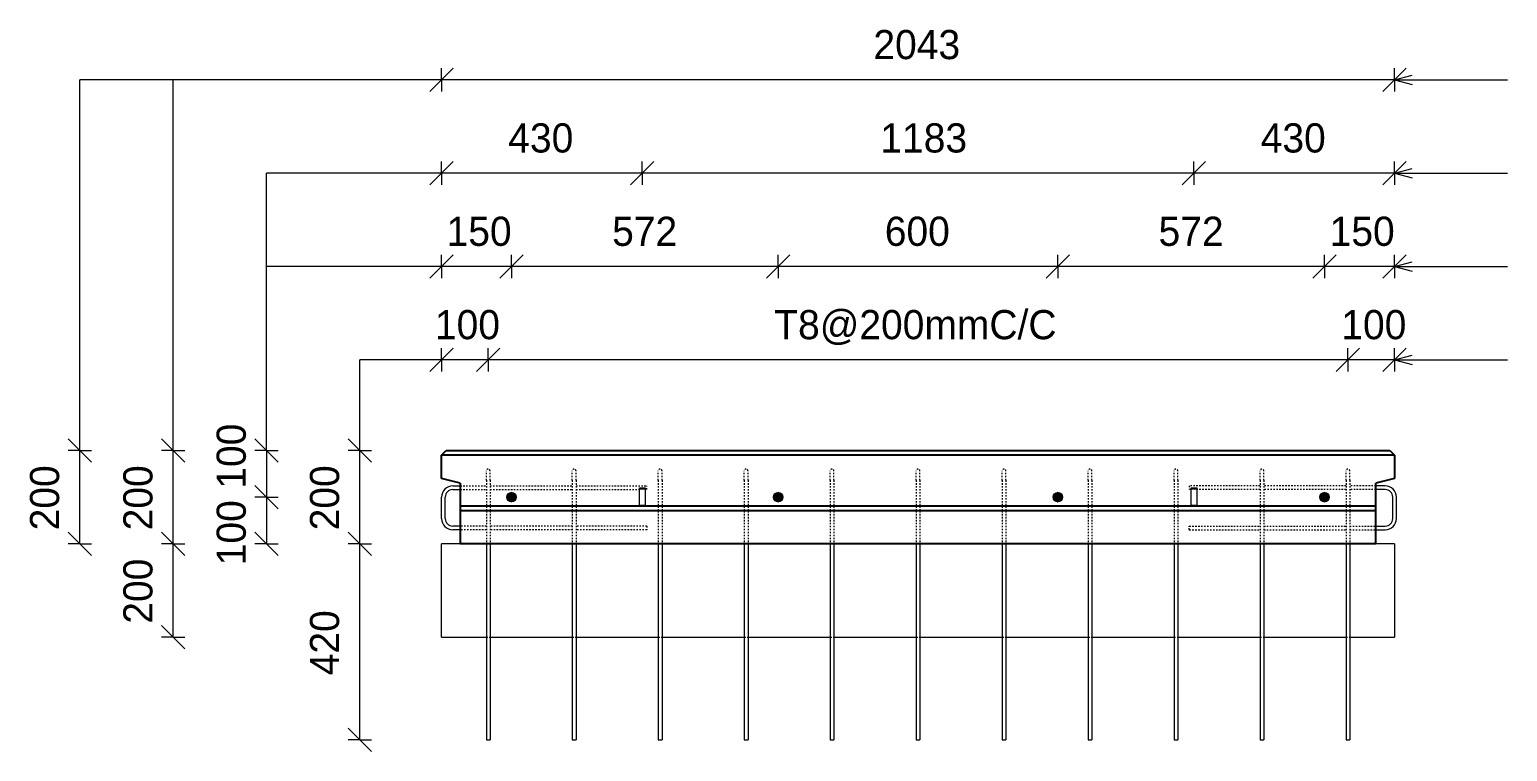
# Model space of a CAD drawing. Header units: millimetres. Extents: x -14573 to -64, y -12208 to 18539.
# Drawn here: x -10582 to -7414, y 12469 to 14015 of the extents above; entities that cross this region are included whole.
import ezdxf

# ---------------------------------------------------------------- set-up
doc = ezdxf.new("R2010")
doc.units = ezdxf.units.MM
doc.linetypes.add('Dash', pattern=[6.36, 3.18, -3.18])
for name, color, linetype, lineweight in [('A-ANNO-DIMS', 211, 'Continuous', 9), ('A-ANNO-DIMS-25', 211, 'Continuous', 9), ('A-DETL-MBND', 5, 'Continuous', 18), ('A-GENM', 13, 'Continuous', 18), ('A-WALL', 113, 'Continuous', 25), ('A-WALL-HDLN', 110, 'Dash', 25), ('G-ANNO-TEXT', 231, 'Continuous', 9), ('S-BEAM', 12, 'Continuous', 18), ('S-BEAM-HDLN', 1, 'Dash', 18), ('S-RBAR', 171, 'Continuous', 18)]:
    doc.layers.add(name, color=color, linetype=linetype, lineweight=lineweight)
doc.styles.add('Nirmala UI Semilight', font='NirmalaS.ttf', dxfattribs={"height": 62.5})
doc.dimstyles.new('Arrow_Filled_-_2_5_NI_UI', dxfattribs={"dimscale": 304.8, "dimtxt": 65.460247, "dimasz": 0.164042, "dimexe": 0.082021, "dimexo": 0.0625, "dimgap": 0.082021, "dimtad": 1, "dimdec": 4, "dimzin": 0, "dimdsep": 46, "dimtxsty": 'Nirmala UI Semilight', "dimblk1": 'OBLIQUE', "dimblk2": 'OBLIQUE', "dimsah": 1, "dimcen": 0.09, "dimazin": 0, "dimtfac": 1, "dimtdec": 4, "dimtix": 1, "dimtmove": 0, "dimatfit": 3, "dimfxl": 0.082021, "dimfxlon": 1, "dimtvp": 1, "dimtolj": 1, "dimtzin": 0, "dimarcsym": 2})
doc.dimstyles.new('Arrow_Filled_-_2_5_NI_UI_1', dxfattribs={"dimscale": 304.8, "dimtxt": 65.460247, "dimasz": 0.164042, "dimexe": 0.082021, "dimexo": 0.0625, "dimgap": 0.082021, "dimtad": 1, "dimdec": 4, "dimzin": 0, "dimdsep": 46, "dimtxsty": 'Nirmala UI Semilight', "dimblk1": 'OBLIQUE', "dimblk2": 'OBLIQUE', "dimsah": 1, "dimcen": 0.09, "dimazin": 0, "dimtfac": 1, "dimtdec": 4, "dimtix": 1, "dimtmove": 2, "dimatfit": 3, "dimfxl": 0.082021, "dimfxlon": 1, "dimtvp": 1, "dimtolj": 1, "dimtzin": 0, "dimarcsym": 2})

# ---------------------------------------------------------------- blocks, each defined once
blk = doc.blocks.new('RR spread anchor face based - RR-SA-4_0-180-1726831-Elevation Top Copy 1')
at = {"layer": 'A-GENM'}
for p, q in [((-13586.4, 13031.3), (-13586.4, 13033.8)), ((-13586.4, 13033.8), (-13574.4, 13033.8)), ((-13586.4, 12996.3), (-13586.4, 13031.3)), ((-13586.4, 13031.3), (-13574.4, 13031.3)), ((-13574.4, 13033.8), (-13574.4, 13031.3)), ((-13574.4, 13031.3), (-13574.4, 12996.3)), ((-13586.4, 12993.8), (-13586.4, 12996.3)), ((-13586.4, 12996.3), (-13574.4, 12996.3)), ((-13574.4, 12993.8), (-13586.4, 12993.8)), ((-13574.4, 12996.3), (-13574.4, 12993.8))]:
    blk.add_line(p, q, dxfattribs=at)
blk = doc.blocks.new('M_Rectangular Corbel - M_Rectangular Corbel-1562977-Elevation Top Copy 1')
at = {"layer": 'S-BEAM'}
for p, q in [((-14010.4, 12713.8), (-14010.4, 12913.8)), ((-13970.4, 12913.8), (-14010.4, 12913.8)), ((-11967.9, 12913.8), (-12007.9, 12913.8)), ((-11967.9, 12913.8), (-11967.9, 12713.8)), ((-14010.4, 12713.8), (-13914.4, 12713.8)), ((-13906.4, 12713.8), (-13730.2, 12713.8)), ((-13722.2, 12713.8), (-13545.9, 12713.8)), ((-13537.9, 12713.8), (-13361.7, 12713.8)), ((-13353.7, 12713.8), (-13177.4, 12713.8)), ((-13169.4, 12713.8), (-12993.2, 12713.8)), ((-12985.2, 12713.8), (-12808.9, 12713.8)), ((-12800.9, 12713.8), (-12624.7, 12713.8)), ((-12616.7, 12713.8), (-12440.4, 12713.8)), ((-12432.4, 12713.8), (-12256.2, 12713.8)), ((-12248.2, 12713.8), (-12071.9, 12713.8)), ((-12063.9, 12713.8), (-11967.9, 12713.8))]:
    blk.add_line(p, q, dxfattribs=at)
at = {"layer": 'S-BEAM-HDLN'}
for p, q in [((-13914.4, 12713.8), (-13906.5, 12713.8)), ((-13730.1, 12713.8), (-13722.2, 12713.8)), ((-13545.9, 12713.8), (-13538, 12713.8)), ((-13361.6, 12713.8), (-13353.7, 12713.8)), ((-13177.4, 12713.8), (-13169.5, 12713.8)), ((-12993.1, 12713.8), (-12985.2, 12713.8)), ((-12808.9, 12713.8), (-12801, 12713.8)), ((-12624.6, 12713.8), (-12616.7, 12713.8)), ((-12440.4, 12713.8), (-12432.5, 12713.8)), ((-12256.1, 12713.8), (-12248.2, 12713.8)), ((-12071.9, 12713.8), (-12064, 12713.8))]:
    blk.add_line(p, q, dxfattribs=at)
blk = doc.blocks.new('DIMBLOCK13-Elevation Top Copy 1')
at = {"layer": 'A-ANNO-DIMS-25'}
for p, q in [((-10474, 13113.8), (-10499, 13138.8)), ((-10474, 13113.8), (-10499, 13113.8)), ((-10474, 12913.8), (-10474, 13113.8)), ((-10474, 13113.8), (-10449, 13088.8)), ((-10474, 13113.8), (-10449, 13113.8)), ((-10474, 12913.8), (-10499, 12938.8)), ((-10474, 12913.8), (-10499, 12913.8)), ((-10474, 12913.8), (-10449, 12888.8)), ((-10474, 12913.8), (-10449, 12913.8))]:
    blk.add_line(p, q, dxfattribs=at)
at = {"layer": 'A-ANNO-DIMS-25', "color": 0, "insert": (-10580.6, 12942.4), "char_height": 62.5, "width": 171.387, "attachment_point": 1, "rotation": 90, "line_spacing_factor": 1.142579, "style": 'Nirmala UI Semilight'}
blk.add_mtext('200', dxfattribs=at)
blk = doc.blocks.new('_Oblique')
at = {"color": 0, "linetype": 'ByBlock', "lineweight": -2}
blk.add_line((-0.5, -0.5), (0.5, 0.5), dxfattribs=at)
blk = doc.blocks.new('DIMBLOCK14-Elevation Top Copy 1')
at = {"layer": 'A-ANNO-DIMS-25'}
for p, q in [((-9874, 12913.8), (-9899, 12938.8)), ((-9874, 12913.8), (-9899, 12913.8)), ((-9874, 12493.8), (-9874, 12913.8)), ((-9874, 12913.8), (-9849, 12888.8)), ((-9874, 12913.8), (-9849, 12913.8)), ((-9874, 12493.8), (-9899, 12518.8)), ((-9874, 12493.8), (-9899, 12493.8)), ((-9874, 12493.8), (-9849, 12468.8)), ((-9874, 12493.8), (-9849, 12493.8))]:
    blk.add_line(p, q, dxfattribs=at)
at = {"layer": 'A-ANNO-DIMS-25', "color": 0, "insert": (-9980.6, 12631.8), "char_height": 62.5, "width": 172.815, "attachment_point": 1, "rotation": 90, "line_spacing_factor": 1.142579, "style": 'Nirmala UI Semilight'}
blk.add_mtext('420', dxfattribs=at)
blk = doc.blocks.new('DIMBLOCK15-Elevation Top Copy 1')
at = {"layer": 'A-ANNO-DIMS-25'}
for p, q in [((-9874, 13113.8), (-9899, 13138.8)), ((-9874, 13113.8), (-9899, 13113.8)), ((-9874, 12913.8), (-9874, 13113.8)), ((-9874, 13113.8), (-9849, 13088.8)), ((-9874, 13113.8), (-9849, 13113.8)), ((-9874, 12913.8), (-9899, 12938.8)), ((-9874, 12913.8), (-9899, 12913.8)), ((-9874, 12913.8), (-9849, 12888.8)), ((-9874, 12913.8), (-9849, 12913.8))]:
    blk.add_line(p, q, dxfattribs=at)
at = {"layer": 'A-ANNO-DIMS-25', "color": 0, "insert": (-9980.6, 12942.4), "char_height": 62.5, "width": 171.387, "attachment_point": 1, "rotation": 90, "line_spacing_factor": 1.142579, "style": 'Nirmala UI Semilight'}
blk.add_mtext('200', dxfattribs=at)
blk = doc.blocks.new('DIMBLOCK16-Elevation Top Copy 1')
at = {"layer": 'A-ANNO-DIMS-25'}
for p, q in [((-8086.1, 13707.8), (-8061.1, 13732.8)), ((-8086.1, 13707.8), (-8086.1, 13732.8)), ((-7656.1, 13707.8), (-7631.1, 13732.8)), ((-7656.1, 13707.8), (-7656.1, 13732.8)), ((-8086.1, 13707.8), (-8111.1, 13682.8)), ((-7656.1, 13707.8), (-8086.1, 13707.8)), ((-8086.1, 13707.8), (-8086.1, 13682.8)), ((-7656.1, 13707.8), (-7681.1, 13682.8)), ((-7656.1, 13707.8), (-7656.1, 13682.8))]:
    blk.add_line(p, q, dxfattribs=at)
at = {"layer": 'A-ANNO-DIMS-25', "color": 0, "insert": (-7943.1, 13814.4), "char_height": 62.5, "width": 172.815, "attachment_point": 1, "line_spacing_factor": 1.142579, "style": 'Nirmala UI Semilight'}
blk.add_mtext('430', dxfattribs=at)
blk = doc.blocks.new('DIMBLOCK17-Elevation Top Copy 1')
at = {"layer": 'A-ANNO-DIMS-25'}
for p, q in [((-9268.6, 13707.8), (-9243.6, 13732.8)), ((-9268.6, 13707.8), (-9268.6, 13732.8)), ((-8086.1, 13707.8), (-8061.1, 13732.8)), ((-8086.1, 13707.8), (-8086.1, 13732.8)), ((-9268.6, 13707.8), (-9293.6, 13682.8)), ((-8086.1, 13707.8), (-9268.6, 13707.8)), ((-9268.6, 13707.8), (-9268.6, 13682.8)), ((-8086.1, 13707.8), (-8111.1, 13682.8)), ((-8086.1, 13707.8), (-8086.1, 13682.8))]:
    blk.add_line(p, q, dxfattribs=at)
at = {"layer": 'A-ANNO-DIMS-25', "color": 0, "insert": (-8758.2, 13814.4), "char_height": 62.5, "width": 194.238, "attachment_point": 1, "line_spacing_factor": 1.142579, "style": 'Nirmala UI Semilight'}
blk.add_mtext('1183', dxfattribs=at)
blk = doc.blocks.new('DIMBLOCK18-Elevation Top Copy 1')
at = {"layer": 'A-ANNO-DIMS-25'}
for p, q in [((-9698.6, 13707.8), (-9673.6, 13732.8)), ((-9698.6, 13707.8), (-9698.6, 13732.8)), ((-9268.6, 13707.8), (-9243.6, 13732.8)), ((-9268.6, 13707.8), (-9268.6, 13732.8)), ((-9698.6, 13707.8), (-9723.6, 13682.8)), ((-9268.6, 13707.8), (-9698.6, 13707.8)), ((-9698.6, 13707.8), (-9698.6, 13682.8)), ((-9268.6, 13707.8), (-9293.6, 13682.8)), ((-9268.6, 13707.8), (-9268.6, 13682.8))]:
    blk.add_line(p, q, dxfattribs=at)
at = {"layer": 'A-ANNO-DIMS-25', "color": 0, "insert": (-9555.6, 13814.4), "char_height": 62.5, "width": 172.815, "attachment_point": 1, "line_spacing_factor": 1.142579, "style": 'Nirmala UI Semilight'}
blk.add_mtext('430', dxfattribs=at)
blk = doc.blocks.new('DIMBLOCK19-Elevation Top Copy 1')
at = {"layer": 'A-ANNO-DIMS-25'}
for p, q in [((-7756.1, 13307.8), (-7781.1, 13282.8)), ((-7756.1, 13307.8), (-7731.1, 13332.8)), ((-7756.1, 13307.8), (-7756.1, 13332.8)), ((-7656.1, 13307.8), (-7756.1, 13307.8)), ((-7756.1, 13307.8), (-7756.1, 13282.8)), ((-7656.1, 13307.8), (-7681.1, 13282.8)), ((-7656.1, 13307.8), (-7631.1, 13332.8)), ((-7656.1, 13307.8), (-7656.1, 13332.8)), ((-7656.1, 13307.8), (-7656.1, 13282.8))]:
    blk.add_line(p, q, dxfattribs=at)
at = {"layer": 'A-ANNO-DIMS-25', "color": 0, "insert": (-7770.3, 13414.4), "char_height": 62.5, "width": 154.248, "attachment_point": 1, "line_spacing_factor": 1.142579, "style": 'Nirmala UI Semilight'}
blk.add_mtext('100', dxfattribs=at)
blk = doc.blocks.new('DIMBLOCK20-Elevation Top Copy 1')
at = {"layer": 'A-ANNO-DIMS-25'}
for p, q in [((-9598.6, 13307.8), (-9623.6, 13282.8)), ((-9598.6, 13307.8), (-9573.6, 13332.8)), ((-9598.6, 13307.8), (-9598.6, 13332.8)), ((-7756.1, 13307.8), (-9598.6, 13307.8)), ((-9598.6, 13307.8), (-9598.6, 13282.8)), ((-7756.1, 13307.8), (-7781.1, 13282.8)), ((-7756.1, 13307.8), (-7731.1, 13332.8)), ((-7756.1, 13307.8), (-7756.1, 13332.8)), ((-7756.1, 13307.8), (-7756.1, 13282.8))]:
    blk.add_line(p, q, dxfattribs=at)
at = {"layer": 'A-ANNO-DIMS-25', "color": 0, "insert": (-8985.6, 13414.4), "char_height": 62.5, "width": 739.82, "attachment_point": 1, "line_spacing_factor": 1.142579, "style": 'Nirmala UI Semilight'}
blk.add_mtext('T8@200mmC/C', dxfattribs=at)
blk = doc.blocks.new('DIMBLOCK21-Elevation Top Copy 1')
at = {"layer": 'A-ANNO-DIMS-25'}
for p, q in [((-9698.6, 13307.8), (-9723.6, 13282.8)), ((-9698.6, 13307.8), (-9673.6, 13332.8)), ((-9698.6, 13307.8), (-9698.6, 13332.8)), ((-9598.6, 13307.8), (-9698.6, 13307.8)), ((-9698.6, 13307.8), (-9698.6, 13282.8)), ((-9598.6, 13307.8), (-9623.6, 13282.8)), ((-9598.6, 13307.8), (-9573.6, 13332.8)), ((-9598.6, 13307.8), (-9598.6, 13332.8)), ((-9598.6, 13307.8), (-9598.6, 13282.8))]:
    blk.add_line(p, q, dxfattribs=at)
at = {"layer": 'A-ANNO-DIMS-25', "color": 0, "insert": (-9712.8, 13414.4), "char_height": 62.5, "width": 154.248, "attachment_point": 1, "line_spacing_factor": 1.142579, "style": 'Nirmala UI Semilight'}
blk.add_mtext('100', dxfattribs=at)
blk = doc.blocks.new('DIMBLOCK22-Elevation Top Copy 1')
at = {"layer": 'A-ANNO-DIMS-25'}
for p, q in [((-10074, 13113.8), (-10099, 13138.8)), ((-10074, 13113.8), (-10099, 13113.8)), ((-10074, 13113.8), (-10074, 13013.8)), ((-10074, 13113.8), (-10049, 13088.8)), ((-10074, 13113.8), (-10049, 13113.8)), ((-10074, 13013.8), (-10099, 13038.8)), ((-10074, 13013.8), (-10099, 13013.8)), ((-10074, 13013.8), (-10049, 12988.8)), ((-10074, 13013.8), (-10049, 13013.8))]:
    blk.add_line(p, q, dxfattribs=at)
at = {"layer": 'A-ANNO-DIMS-25', "color": 0, "insert": (-10180.6, 13031.6), "char_height": 62.5, "width": 154.248, "attachment_point": 1, "rotation": 90, "line_spacing_factor": 1.142579, "style": 'Nirmala UI Semilight'}
blk.add_mtext('100', dxfattribs=at)
blk = doc.blocks.new('DIMBLOCK23-Elevation Top Copy 1')
at = {"layer": 'A-ANNO-DIMS-25'}
for p, q in [((-10074, 13013.8), (-10099, 13038.8)), ((-10074, 13013.8), (-10099, 13013.8)), ((-10074, 13013.8), (-10074, 12913.8)), ((-10074, 13013.8), (-10049, 12988.8)), ((-10074, 13013.8), (-10049, 13013.8)), ((-10074, 12913.8), (-10099, 12938.8)), ((-10074, 12913.8), (-10099, 12913.8)), ((-10074, 12913.8), (-10049, 12888.8)), ((-10074, 12913.8), (-10049, 12913.8))]:
    blk.add_line(p, q, dxfattribs=at)
at = {"layer": 'A-ANNO-DIMS-25', "color": 0, "insert": (-10180.6, 12867.6), "char_height": 62.5, "width": 154.248, "attachment_point": 1, "rotation": 90, "line_spacing_factor": 1.142579, "style": 'Nirmala UI Semilight'}
blk.add_mtext('100', dxfattribs=at)
blk = doc.blocks.new('DIMBLOCK24-Elevation Top Copy 1')
at = {"layer": 'A-ANNO-DIMS-25'}
for p, q in [((-10274, 12913.8), (-10299, 12938.8)), ((-10274, 12913.8), (-10299, 12913.8)), ((-10274, 12713.8), (-10274, 12913.8)), ((-10274, 12913.8), (-10249, 12888.8)), ((-10274, 12913.8), (-10249, 12913.8)), ((-10274, 12713.8), (-10299, 12738.8)), ((-10274, 12713.8), (-10299, 12713.8)), ((-10274, 12713.8), (-10249, 12688.8)), ((-10274, 12713.8), (-10249, 12713.8))]:
    blk.add_line(p, q, dxfattribs=at)
at = {"layer": 'A-ANNO-DIMS-25', "color": 0, "insert": (-10380.6, 12742.4), "char_height": 62.5, "width": 171.387, "attachment_point": 1, "rotation": 90, "line_spacing_factor": 1.142579, "style": 'Nirmala UI Semilight'}
blk.add_mtext('200', dxfattribs=at)
blk = doc.blocks.new('DIMBLOCK25-Elevation Top Copy 1')
at = {"layer": 'A-ANNO-DIMS-25'}
for p, q in [((-10274, 13113.8), (-10299, 13138.8)), ((-10274, 13113.8), (-10299, 13113.8)), ((-10274, 12913.8), (-10274, 13113.8)), ((-10274, 13113.8), (-10249, 13088.8)), ((-10274, 13113.8), (-10249, 13113.8)), ((-10274, 12913.8), (-10299, 12938.8)), ((-10274, 12913.8), (-10299, 12913.8)), ((-10274, 12913.8), (-10249, 12888.8)), ((-10274, 12913.8), (-10249, 12913.8))]:
    blk.add_line(p, q, dxfattribs=at)
at = {"layer": 'A-ANNO-DIMS-25', "color": 0, "insert": (-10380.6, 12942.4), "char_height": 62.5, "width": 171.387, "attachment_point": 1, "rotation": 90, "line_spacing_factor": 1.142579, "style": 'Nirmala UI Semilight'}
blk.add_mtext('200', dxfattribs=at)
blk = doc.blocks.new('DIMBLOCK26-Elevation Top Copy 1')
at = {"layer": 'A-ANNO-DIMS-25'}
for p, q in [((-9698.6, 13907.8), (-9723.6, 13882.8)), ((-9698.6, 13907.8), (-9673.6, 13932.8)), ((-9698.6, 13907.8), (-9698.6, 13932.8)), ((-7656.1, 13907.8), (-9698.6, 13907.8)), ((-9698.6, 13907.8), (-9698.6, 13882.8)), ((-7656.1, 13907.8), (-7681.1, 13882.8)), ((-7656.1, 13907.8), (-7631.1, 13932.8)), ((-7656.1, 13907.8), (-7656.1, 13932.8)), ((-7656.1, 13907.8), (-7656.1, 13882.8))]:
    blk.add_line(p, q, dxfattribs=at)
at = {"layer": 'A-ANNO-DIMS-25', "color": 0, "insert": (-8773.1, 14014.4), "char_height": 62.5, "width": 229.944, "attachment_point": 1, "line_spacing_factor": 1.142579, "style": 'Nirmala UI Semilight'}
blk.add_mtext('2043', dxfattribs=at)
blk = doc.blocks.new('DIMBLOCK27-Elevation Top Copy 1')
at = {"layer": 'A-ANNO-DIMS-25'}
for p, q in [((-7806.1, 13507.8), (-7781.1, 13532.8)), ((-7806.1, 13507.8), (-7806.1, 13532.8)), ((-7656.1, 13507.8), (-7631.1, 13532.8)), ((-7656.1, 13507.8), (-7656.1, 13532.8)), ((-7806.1, 13507.8), (-7831.1, 13482.8)), ((-7656.1, 13507.8), (-7806.1, 13507.8)), ((-7806.1, 13507.8), (-7806.1, 13482.8)), ((-7656.1, 13507.8), (-7681.1, 13482.8)), ((-7656.1, 13507.8), (-7656.1, 13482.8))]:
    blk.add_line(p, q, dxfattribs=at)
at = {"layer": 'A-ANNO-DIMS-25', "color": 0, "insert": (-7795.3, 13614.4), "char_height": 62.5, "width": 154.248, "attachment_point": 1, "line_spacing_factor": 1.142579, "style": 'Nirmala UI Semilight'}
blk.add_mtext('150', dxfattribs=at)
blk = doc.blocks.new('DIMBLOCK28-Elevation Top Copy 1')
at = {"layer": 'A-ANNO-DIMS-25'}
for p, q in [((-8377.6, 13507.8), (-8352.6, 13532.8)), ((-8377.6, 13507.8), (-8377.6, 13532.8)), ((-7806.1, 13507.8), (-7781.1, 13532.8)), ((-7806.1, 13507.8), (-7806.1, 13532.8)), ((-8377.6, 13507.8), (-8402.6, 13482.8)), ((-7806.1, 13507.8), (-8377.6, 13507.8)), ((-8377.6, 13507.8), (-8377.6, 13482.8)), ((-7806.1, 13507.8), (-7831.1, 13482.8)), ((-7806.1, 13507.8), (-7806.1, 13482.8))]:
    blk.add_line(p, q, dxfattribs=at)
at = {"layer": 'A-ANNO-DIMS-25', "color": 0, "insert": (-8162, 13614.4), "char_height": 62.5, "width": 168.53, "attachment_point": 1, "line_spacing_factor": 1.142579, "style": 'Nirmala UI Semilight'}
blk.add_mtext('572', dxfattribs=at)
blk = doc.blocks.new('DIMBLOCK29-Elevation Top Copy 1')
at = {"layer": 'A-ANNO-DIMS-25'}
for p, q in [((-8977.1, 13507.8), (-8952.1, 13532.8)), ((-8977.1, 13507.8), (-8977.1, 13532.8)), ((-8377.6, 13507.8), (-8352.6, 13532.8)), ((-8377.6, 13507.8), (-8377.6, 13532.8)), ((-8977.1, 13507.8), (-9002.1, 13482.8)), ((-8377.6, 13507.8), (-8977.1, 13507.8)), ((-8977.1, 13507.8), (-8977.1, 13482.8)), ((-8377.6, 13507.8), (-8402.6, 13482.8)), ((-8377.6, 13507.8), (-8377.6, 13482.8))]:
    blk.add_line(p, q, dxfattribs=at)
at = {"layer": 'A-ANNO-DIMS-25', "color": 0, "insert": (-8748.7, 13614.4), "char_height": 62.5, "width": 171.387, "attachment_point": 1, "line_spacing_factor": 1.142579, "style": 'Nirmala UI Semilight'}
blk.add_mtext('600', dxfattribs=at)
blk = doc.blocks.new('DIMBLOCK30-Elevation Top Copy 1')
at = {"layer": 'A-ANNO-DIMS-25'}
for p, q in [((-9548.6, 13507.8), (-9523.6, 13532.8)), ((-9548.6, 13507.8), (-9548.6, 13532.8)), ((-8977.1, 13507.8), (-8952.1, 13532.8)), ((-8977.1, 13507.8), (-8977.1, 13532.8)), ((-9548.6, 13507.8), (-9573.6, 13482.8)), ((-8977.1, 13507.8), (-9548.6, 13507.8)), ((-9548.6, 13507.8), (-9548.6, 13482.8)), ((-8977.1, 13507.8), (-9002.1, 13482.8)), ((-8977.1, 13507.8), (-8977.1, 13482.8))]:
    blk.add_line(p, q, dxfattribs=at)
at = {"layer": 'A-ANNO-DIMS-25', "color": 0, "insert": (-9333, 13614.4), "char_height": 62.5, "width": 168.53, "attachment_point": 1, "line_spacing_factor": 1.142579, "style": 'Nirmala UI Semilight'}
blk.add_mtext('572', dxfattribs=at)
blk = doc.blocks.new('DIMBLOCK31-Elevation Top Copy 1')
at = {"layer": 'A-ANNO-DIMS-25'}
for p, q in [((-9698.6, 13507.8), (-9673.6, 13532.8)), ((-9698.6, 13507.8), (-9698.6, 13532.8)), ((-9548.6, 13507.8), (-9523.6, 13532.8)), ((-9548.6, 13507.8), (-9548.6, 13532.8)), ((-9698.6, 13507.8), (-9723.6, 13482.8)), ((-9548.6, 13507.8), (-9698.6, 13507.8)), ((-9698.6, 13507.8), (-9698.6, 13482.8)), ((-9548.6, 13507.8), (-9573.6, 13482.8)), ((-9548.6, 13507.8), (-9548.6, 13482.8))]:
    blk.add_line(p, q, dxfattribs=at)
at = {"layer": 'A-ANNO-DIMS-25', "color": 0, "insert": (-9687.8, 13614.4), "char_height": 62.5, "width": 154.248, "attachment_point": 1, "line_spacing_factor": 1.142579, "style": 'Nirmala UI Semilight'}
blk.add_mtext('150', dxfattribs=at)

msp = doc.modelspace()

# ---------------------------------------------------------------- hatches: boundary and pattern name
at = {"layer": 'S-RBAR'}
h = msp.add_hatch(color=256, dxfattribs=at)
edge = h.paths.add_edge_path()
edge.add_arc((-9548.56727, 13013.80383), 10, 0, 360)
for points in [[(-9548.56727, 13003.80383), (-9541.4962, 13006.73276), (-9538.56727, 13013.80383), (-9541.4962, 13020.8749), (-9548.56727, 13023.80383), (-9555.63833, 13020.8749), (-9558.56727, 13013.80383), (-9555.63833, 13006.73276)], [(-8977.06727, 13003.80383), (-8969.9962, 13006.73276), (-8967.06727, 13013.80383), (-8969.9962, 13020.8749), (-8977.06727, 13023.80383), (-8984.13833, 13020.8749), (-8987.06727, 13013.80383), (-8984.13833, 13006.73276)], [(-8377.56727, 13003.80383), (-8370.4962, 13006.73276), (-8367.56727, 13013.80383), (-8370.4962, 13020.8749), (-8377.56727, 13023.80383), (-8384.63833, 13020.8749), (-8387.56727, 13013.80383), (-8384.63833, 13006.73276)], [(-7806.06727, 13003.80383), (-7798.9962, 13006.73276), (-7796.06727, 13013.80383), (-7798.9962, 13020.8749), (-7806.06727, 13023.80383), (-7813.13833, 13020.8749), (-7816.06727, 13013.80383), (-7813.13833, 13006.73276)]]:
    msp.add_hatch(color=256, dxfattribs=at).paths.add_polyline_path(points)
h = msp.add_hatch(color=256, dxfattribs=at)
edge = h.paths.add_edge_path()
edge.add_arc((-8977.06727, 13013.80383), 10, 0, 360)
h = msp.add_hatch(color=256, dxfattribs=at)
edge = h.paths.add_edge_path()
edge.add_arc((-8377.56727, 13013.80383), 10, 0, 360)
h = msp.add_hatch(color=256, dxfattribs=at)
edge = h.paths.add_edge_path()
edge.add_arc((-7806.06727, 13013.80383), 10, 0, 360)

# ---------------------------------------------------------------- linework, layer by layer
at = {"layer": 'A-DETL-MBND'}
for p, q in [((-10474.03152, 13113.80383), (-10474.03152, 13907.8159)), ((-9698.56727, 13907.8159), (-10474.03152, 13907.8159)), ((-10274.03152, 13113.80383), (-10274.03152, 13907.8159)), ((-10074.03152, 13113.80383), (-10074.03152, 13707.8159)), ((-9698.56727, 13707.8159), (-10074.03152, 13707.8159)), ((-9698.56727, 13507.8159), (-10074.03152, 13507.8159)), ((-9874.03152, 13113.80383), (-9874.03152, 13307.8159)), ((-9698.56727, 13307.8159), (-9874.03152, 13307.8159)), ((-9602.56727, 12493.80383), (-9601.64265, 12493.80383))]:
    msp.add_line(p, q, dxfattribs=at)
at = {"layer": 'A-WALL'}
for p, q in [((-9698.57269, 13103.79582), (-9688.56468, 13113.80383)), ((-9688.56468, 13113.80383), (-7666.06985, 13113.80383)), ((-7666.06985, 13113.80383), (-7656.06184, 13103.79582)), ((-9698.56727, 13053.80383), (-9698.56727, 13103.80125)), ((-7656.06727, 13103.78498), (-9698.56727, 13103.78498)), ((-7656.06727, 13103.80125), (-7656.06727, 13053.80383)), ((-9658.56727, 13043.80383), (-9698.56727, 13053.80383)), ((-7656.06727, 13053.80383), (-7696.06727, 13043.80383)), ((-9658.56727, 13043.80383), (-9658.56727, 12913.80383)), ((-7696.06727, 12913.80383), (-7696.06727, 13043.80383)), ((-9274.56727, 12993.9235), (-9658.56727, 12993.9235)), ((-8092.06727, 12993.9235), (-9262.56727, 12993.9235)), ((-7696.06727, 12993.9235), (-8080.06727, 12993.9235)), ((-7696.06727, 12984.04069), (-9658.56727, 12984.04069)), ((-7696.06727, 12913.80383), (-9658.56727, 12913.80383))]:
    msp.add_line(p, q, dxfattribs=at)
at = {"layer": 'A-WALL-HDLN'}
for p, q in [((-9262.61687, 12993.9235), (-9274.51766, 12993.9235)), ((-8080.11687, 12993.9235), (-8092.01766, 12993.9235))]:
    msp.add_line(p, q, dxfattribs=at)
at = {"layer": 'G-ANNO-TEXT', "color": 10}
for p, q in [((-7656.11774, 13907.84624), (-7618.61774, 13917.89433)), ((-7656.11774, 13907.84624), (-7618.61774, 13897.79814)), ((-7656.11774, 13907.84624), (-7414.28812, 13907.84624)), ((-7656.11774, 13707.84624), (-7618.61774, 13717.89433)), ((-7656.11774, 13707.84624), (-7618.61774, 13697.79814)), ((-7656.11774, 13707.84624), (-7414.28812, 13707.84624)), ((-7656.11774, 13507.84624), (-7618.61774, 13517.89433)), ((-7656.11774, 13507.84624), (-7618.61774, 13497.79814)), ((-7656.11774, 13507.84624), (-7414.28812, 13507.84624)), ((-7656.11774, 13307.84624), (-7618.61774, 13317.89433)), ((-7656.11774, 13307.84624), (-7618.61774, 13297.79814)), ((-7656.11774, 13307.84624), (-7414.28812, 13307.84624))]:
    msp.add_line(p, q, dxfattribs=at)
at = {"layer": 'S-RBAR', "linetype": 'Dash'}
for p, q in [((-9602.56727, 13049.80383), (-9602.56727, 13069.80383)), ((-9602.56727, 13049.80383), (-9602.56727, 12993.97311)), ((-9594.56727, 13049.80383), (-9594.56727, 13069.80383)), ((-9594.56727, 13049.80383), (-9594.56727, 12993.97311)), ((-9418.31727, 13049.80383), (-9418.31727, 13069.80383)), ((-9418.31727, 13049.80383), (-9418.31727, 12993.97311)), ((-9410.31727, 13049.80383), (-9410.31727, 13069.80383)), ((-9410.31727, 13049.80383), (-9410.31727, 12993.97311)), ((-9234.06727, 13049.80383), (-9234.06727, 13069.80383)), ((-9234.06727, 13049.80383), (-9234.06727, 12993.97311)), ((-9226.06727, 13049.80383), (-9226.06727, 13069.80383)), ((-9226.06727, 13049.80383), (-9226.06727, 12993.97311)), ((-9049.81727, 13049.80383), (-9049.81727, 13069.80383)), ((-9049.81727, 13049.80383), (-9049.81727, 12993.97311)), ((-9041.81727, 13049.80383), (-9041.81727, 13069.80383)), ((-9041.81727, 13049.80383), (-9041.81727, 12993.97311)), ((-8865.56727, 13049.80383), (-8865.56727, 13069.80383)), ((-8865.56727, 13049.80383), (-8865.56727, 12993.97311)), ((-8857.56727, 13049.80383), (-8857.56727, 13069.80383)), ((-8857.56727, 13049.80383), (-8857.56727, 12993.97311)), ((-8681.31727, 13049.80383), (-8681.31727, 13069.80383)), ((-8681.31727, 13049.80383), (-8681.31727, 12993.97311)), ((-8673.31727, 13049.80383), (-8673.31727, 13069.80383)), ((-8673.31727, 13049.80383), (-8673.31727, 12993.97311)), ((-8497.06727, 13049.80383), (-8497.06727, 13069.80383)), ((-8497.06727, 13049.80383), (-8497.06727, 12993.97311)), ((-8489.06727, 13049.80383), (-8489.06727, 13069.80383)), ((-8489.06727, 13049.80383), (-8489.06727, 12993.97311)), ((-8312.81727, 13049.80383), (-8312.81727, 13069.80383)), ((-8312.81727, 13049.80383), (-8312.81727, 12993.97311)), ((-8304.81727, 13049.80383), (-8304.81727, 13069.80383)), ((-8304.81727, 13049.80383), (-8304.81727, 12993.97311)), ((-8128.56727, 13049.80383), (-8128.56727, 13069.80383)), ((-8128.56727, 13049.80383), (-8128.56727, 12993.97311)), ((-8120.56727, 13049.80383), (-8120.56727, 13069.80383)), ((-8120.56727, 13049.80383), (-8120.56727, 12993.97311)), ((-7944.31727, 13049.80383), (-7944.31727, 13069.80383)), ((-7944.31727, 13049.80383), (-7944.31727, 12993.97311)), ((-7936.31727, 13049.80383), (-7936.31727, 13069.80383)), ((-7936.31727, 13049.80383), (-7936.31727, 12993.97311)), ((-7760.06727, 13049.80383), (-7760.06727, 13069.80383)), ((-7760.06727, 13049.80383), (-7760.06727, 12993.97311)), ((-7752.06727, 13049.80383), (-7752.06727, 13069.80383)), ((-7752.06727, 13049.80383), (-7752.06727, 12993.97311)), ((-9658.51766, 13037.80383), (-9602.56727, 13037.80383)), ((-9658.51766, 13029.80383), (-9602.56727, 13029.80383)), ((-9594.56727, 13037.80383), (-9418.31727, 13037.80383)), ((-9594.56727, 13029.80383), (-9418.31727, 13029.80383)), ((-9410.31727, 13037.80383), (-9258.56727, 13037.80383)), ((-9410.31727, 13029.80383), (-9274.56727, 13029.80383)), ((-9258.56727, 13029.80383), (-9258.56727, 13037.80383)), ((-7944.31727, 13037.80383), (-8096.06727, 13037.80383)), ((-8096.06727, 13037.80383), (-8096.06727, 13029.80383)), ((-8092.06727, 13029.80383), (-8096.06727, 13029.80383)), ((-7944.31727, 13029.80383), (-8080.06727, 13029.80383)), ((-7760.06727, 13037.80383), (-7936.31727, 13037.80383)), ((-7760.06727, 13029.80383), (-7936.31727, 13029.80383)), ((-7696.11687, 13037.80383), (-7752.06727, 13037.80383)), ((-7696.11687, 13029.80383), (-7752.06727, 13029.80383)), ((-9602.56727, 12993.87389), (-9602.56727, 12984.0903)), ((-9594.56727, 12993.87389), (-9594.56727, 12984.0903)), ((-9418.31727, 12993.87389), (-9418.31727, 12984.0903)), ((-9410.31727, 12993.87389), (-9410.31727, 12984.0903)), ((-9234.06727, 12993.87389), (-9234.06727, 12984.0903)), ((-9226.06727, 12993.87389), (-9226.06727, 12984.0903)), ((-9049.81727, 12993.87389), (-9049.81727, 12984.0903)), ((-9041.81727, 12993.87389), (-9041.81727, 12984.0903)), ((-8865.56727, 12993.87389), (-8865.56727, 12984.0903)), ((-8857.56727, 12993.87389), (-8857.56727, 12984.0903)), ((-8681.31727, 12993.87389), (-8681.31727, 12984.0903)), ((-8673.31727, 12993.87389), (-8673.31727, 12984.0903)), ((-8497.06727, 12993.87389), (-8497.06727, 12984.0903)), ((-8489.06727, 12993.87389), (-8489.06727, 12984.0903)), ((-8312.81727, 12993.87389), (-8312.81727, 12984.0903)), ((-8304.81727, 12993.87389), (-8304.81727, 12984.0903)), ((-8128.56727, 12993.87389), (-8128.56727, 12984.0903)), ((-8120.56727, 12993.87389), (-8120.56727, 12984.0903)), ((-7944.31727, 12993.87389), (-7944.31727, 12984.0903)), ((-7936.31727, 12993.87389), (-7936.31727, 12984.0903)), ((-7760.06727, 12993.87389), (-7760.06727, 12984.0903)), ((-7752.06727, 12993.87389), (-7752.06727, 12984.0903)), ((-9602.56727, 12983.99108), (-9602.56727, 12913.85344)), ((-9594.56727, 12983.99108), (-9594.56727, 12913.85344)), ((-9418.31727, 12983.99108), (-9418.31727, 12913.85344)), ((-9410.31727, 12983.99108), (-9410.31727, 12913.85344)), ((-9234.06727, 12983.99108), (-9234.06727, 12913.85344)), ((-9226.06727, 12983.99108), (-9226.06727, 12913.85344)), ((-9049.81727, 12983.99108), (-9049.81727, 12913.85344)), ((-9041.81727, 12983.99108), (-9041.81727, 12913.85344)), ((-8865.56727, 12983.99108), (-8865.56727, 12913.85344)), ((-8857.56727, 12983.99108), (-8857.56727, 12913.85344)), ((-8681.31727, 12983.99108), (-8681.31727, 12913.85344)), ((-8673.31727, 12983.99108), (-8673.31727, 12913.85344)), ((-8497.06727, 12983.99108), (-8497.06727, 12913.85344)), ((-8489.06727, 12983.99108), (-8489.06727, 12913.85344)), ((-8312.81727, 12983.99108), (-8312.81727, 12913.85344)), ((-8304.81727, 12983.99108), (-8304.81727, 12913.85344)), ((-8128.56727, 12983.99108), (-8128.56727, 12913.85344)), ((-8120.56727, 12983.99108), (-8120.56727, 12913.85344)), ((-7944.31727, 12983.99108), (-7944.31727, 12913.85344)), ((-7936.31727, 12983.99108), (-7936.31727, 12913.85344)), ((-7760.06727, 12983.99108), (-7760.06727, 12913.85344)), ((-7752.06727, 12983.99108), (-7752.06727, 12913.85344)), ((-9602.56727, 12951.67529), (-9658.51766, 12951.67529)), ((-9602.56727, 12943.67529), (-9658.51766, 12943.67529)), ((-9418.31727, 12951.67529), (-9594.56727, 12951.67529)), ((-9418.31727, 12943.67529), (-9594.56727, 12943.67529)), ((-9258.56727, 12951.67529), (-9410.31727, 12951.67529)), ((-9258.56727, 12943.67529), (-9410.31727, 12943.67529)), ((-9258.56727, 12951.67529), (-9258.56727, 12943.67529)), ((-8096.06727, 12951.67529), (-7944.31727, 12951.67529)), ((-8096.06727, 12943.67529), (-8096.06727, 12951.67529)), ((-8096.06727, 12943.67529), (-7944.31727, 12943.67529)), ((-7936.31727, 12951.67529), (-7760.06727, 12951.67529)), ((-7936.31727, 12943.67529), (-7760.06727, 12943.67529)), ((-7752.06727, 12951.67529), (-7696.11687, 12951.67529)), ((-7752.06727, 12943.67529), (-7696.11687, 12943.67529))]:
    msp.add_line(p, q, dxfattribs=at)
at = {"layer": 'S-RBAR'}
for p, q in [((-9674.56727, 13037.80383), (-9658.56727, 13037.80383)), ((-9674.56727, 13029.80383), (-9658.56727, 13029.80383)), ((-9555.63833, 13020.8749), (-9558.56727, 13013.80383)), ((-9548.56727, 13023.80383), (-9555.63833, 13020.8749)), ((-9541.4962, 13020.8749), (-9548.56727, 13023.80383)), ((-9538.56727, 13013.80383), (-9541.4962, 13020.8749)), ((-8984.13833, 13020.8749), (-8987.06727, 13013.80383)), ((-8977.06727, 13023.80383), (-8984.13833, 13020.8749)), ((-8969.9962, 13020.8749), (-8977.06727, 13023.80383)), ((-8967.06727, 13013.80383), (-8969.9962, 13020.8749)), ((-8384.63833, 13020.8749), (-8387.56727, 13013.80383)), ((-8377.56727, 13023.80383), (-8384.63833, 13020.8749)), ((-8370.4962, 13020.8749), (-8377.56727, 13023.80383)), ((-8367.56727, 13013.80383), (-8370.4962, 13020.8749)), ((-7813.13833, 13020.8749), (-7816.06727, 13013.80383)), ((-7806.06727, 13023.80383), (-7813.13833, 13020.8749)), ((-7798.9962, 13020.8749), (-7806.06727, 13023.80383)), ((-7796.06727, 13013.80383), (-7798.9962, 13020.8749)), ((-7676.06727, 13037.80383), (-7696.06727, 13037.80383)), ((-7676.06727, 13029.80383), (-7696.06727, 13029.80383)), ((-9698.56727, 12967.67529), (-9698.56727, 13013.80383)), ((-9690.56727, 12967.67529), (-9690.56727, 13013.80383)), ((-9558.56727, 13013.80383), (-9555.63833, 13006.73276)), ((-9555.63833, 13006.73276), (-9548.56727, 13003.80383)), ((-9548.56727, 13003.80383), (-9541.4962, 13006.73276)), ((-9541.4962, 13006.73276), (-9538.56727, 13013.80383)), ((-8987.06727, 13013.80383), (-8984.13833, 13006.73276)), ((-8984.13833, 13006.73276), (-8977.06727, 13003.80383)), ((-8977.06727, 13003.80383), (-8969.9962, 13006.73276)), ((-8969.9962, 13006.73276), (-8967.06727, 13013.80383)), ((-8387.56727, 13013.80383), (-8384.63833, 13006.73276)), ((-8384.63833, 13006.73276), (-8377.56727, 13003.80383)), ((-8377.56727, 13003.80383), (-8370.4962, 13006.73276)), ((-8370.4962, 13006.73276), (-8367.56727, 13013.80383)), ((-7816.06727, 13013.80383), (-7813.13833, 13006.73276)), ((-7813.13833, 13006.73276), (-7806.06727, 13003.80383)), ((-7806.06727, 13003.80383), (-7798.9962, 13006.73276)), ((-7798.9962, 13006.73276), (-7796.06727, 13013.80383)), ((-7660.06727, 12967.67529), (-7660.06727, 13013.80383)), ((-7652.06727, 12967.67529), (-7652.06727, 13013.80383)), ((-9658.56727, 12951.67529), (-9674.56727, 12951.67529)), ((-9658.56727, 12943.67529), (-9674.56727, 12943.67529)), ((-7696.06727, 12951.67529), (-7676.06727, 12951.67529)), ((-7696.06727, 12943.67529), (-7676.06727, 12943.67529)), ((-9602.56727, 12913.80383), (-9602.56727, 12493.80383)), ((-9594.56727, 12913.80383), (-9594.56727, 12493.80383)), ((-9418.31727, 12913.80383), (-9418.31727, 12493.80383)), ((-9410.31727, 12913.80383), (-9410.31727, 12493.80383)), ((-9234.06727, 12913.80383), (-9234.06727, 12493.80383)), ((-9226.06727, 12913.80383), (-9226.06727, 12493.80383)), ((-9049.81727, 12913.80383), (-9049.81727, 12493.80383)), ((-9041.81727, 12913.80383), (-9041.81727, 12493.80383)), ((-8865.56727, 12913.80383), (-8865.56727, 12493.80383)), ((-8857.56727, 12913.80383), (-8857.56727, 12493.80383)), ((-8681.31727, 12913.80383), (-8681.31727, 12493.80383)), ((-8673.31727, 12913.80383), (-8673.31727, 12493.80383)), ((-8497.06727, 12913.80383), (-8497.06727, 12493.80383)), ((-8489.06727, 12913.80383), (-8489.06727, 12493.80383)), ((-8312.81727, 12913.80383), (-8312.81727, 12493.80383)), ((-8304.81727, 12913.80383), (-8304.81727, 12493.80383)), ((-8128.56727, 12913.80383), (-8128.56727, 12493.80383)), ((-8120.56727, 12913.80383), (-8120.56727, 12493.80383)), ((-7944.31727, 12913.80383), (-7944.31727, 12493.80383)), ((-7936.31727, 12913.80383), (-7936.31727, 12493.80383)), ((-7760.06727, 12913.80383), (-7760.06727, 12493.80383)), ((-7752.06727, 12913.80383), (-7752.06727, 12493.80383)), ((-9602.56727, 12493.80383), (-9594.56727, 12493.80383)), ((-9418.31727, 12493.80383), (-9410.31727, 12493.80383)), ((-9234.06727, 12493.80383), (-9226.06727, 12493.80383)), ((-9049.81727, 12493.80383), (-9041.81727, 12493.80383)), ((-8865.56727, 12493.80383), (-8857.56727, 12493.80383)), ((-8681.31727, 12493.80383), (-8673.31727, 12493.80383)), ((-8497.06727, 12493.80383), (-8489.06727, 12493.80383)), ((-8312.81727, 12493.80383), (-8304.81727, 12493.80383)), ((-8128.56727, 12493.80383), (-8120.56727, 12493.80383)), ((-7944.31727, 12493.80383), (-7936.31727, 12493.80383)), ((-7760.06727, 12493.80383), (-7752.06727, 12493.80383))]:
    msp.add_line(p, q, dxfattribs=at)
for centre in [(-9548.56727, 13013.80383), (-8977.06727, 13013.80383), (-8377.56727, 13013.80383), (-7806.06727, 13013.80383)]:
    msp.add_circle(centre, 10, dxfattribs=at)
at = {"layer": 'S-RBAR', "linetype": 'Dash'}
for centre in [(-9598.56727, 13069.80383), (-9414.31727, 13069.80383), (-9230.06727, 13069.80383), (-9045.81727, 13069.80383), (-8861.56727, 13069.80383), (-8677.31727, 13069.80383), (-8493.06727, 13069.80383), (-8308.81727, 13069.80383), (-8124.56727, 13069.80383), (-7940.31727, 13069.80383), (-7756.06727, 13069.80383)]:
    msp.add_arc(centre, 4, 0, 180, dxfattribs=at)
at = {"layer": 'S-RBAR'}
for centre, radius, start, end in [((-9674.56727, 13013.80383), 24, 90, 180), ((-9674.56727, 13013.80383), 16, 90, 180), ((-7676.06727, 13013.80383), 24, 0, 90), ((-7676.06727, 13013.80383), 16, 0, 90), ((-9674.56727, 12967.67529), 24, 180, 270), ((-9674.56727, 12967.67529), 16, 180, 270), ((-7676.06727, 12967.67529), 16, 270, 0), ((-7676.06727, 12967.67529), 24, 270, 360)]:
    msp.add_arc(centre, radius, start, end, dxfattribs=at)

# ---------------------------------------------------------------- block references
at = {"layer": 'A-GENM'}
for p in [(4311.86324, 0), (5494.36324, 0)]:
    msp.add_blockref('RR spread anchor face based - RR-SA-4_0-180-1726831-Elevation Top Copy 1', p, dxfattribs=at)
at = {"layer": 'S-BEAM-HDLN'}
msp.add_blockref('M_Rectangular Corbel - M_Rectangular Corbel-1562977-Elevation Top Copy 1', (4311.86324, 0), dxfattribs=at)

# ---------------------------------------------------------------- dimensions: what is measured, and where the dimension line sits
at = {"layer": 'A-ANNO-DIMS'}
for base, p1, p2, override, picture, middle in [((-9698.56727, 13907.8159), (-7656.06727, 13882.8159), (-9698.56727, 13882.8159), {"dimpost": '<>', "dimfxl": 2042.5}, 'DIMBLOCK26-Elevation Top Copy 1', (-8677.31727, 13965.13372)), ((-9698.56727, 13707.8159), (-9268.56727, 13682.8159), (-9698.56727, 13682.8159), {"dimpost": '<>', "dimfxl": 430}, 'DIMBLOCK18-Elevation Top Copy 1', (-9483.56727, 13765.13372)), ((-9268.56727, 13707.8159), (-8086.06727, 13682.8159), (-9268.56727, 13682.8159), {"dimpost": '<>', "dimfxl": 1182.5}, 'DIMBLOCK17-Elevation Top Copy 1', (-8677.31727, 13765.30805)), ((-8086.06727, 13707.8159), (-7656.06727, 13682.8159), (-8086.06727, 13682.8159), {"dimpost": '<>', "dimfxl": 430}, 'DIMBLOCK16-Elevation Top Copy 1', (-7871.06727, 13765.13372)), ((-9698.56727, 13507.8159), (-9548.56727, 13482.8159), (-9698.56727, 13482.8159), {"dimpost": '<>', "dimfxl": 150}, 'DIMBLOCK31-Elevation Top Copy 1', (-9623.56727, 13565.28626)), ((-9548.56727, 13507.8159), (-8977.06727, 13482.8159), (-9548.56727, 13482.8159), {"dimpost": '<>', "dimfxl": 571.5}, 'DIMBLOCK30-Elevation Top Copy 1', (-9262.81727, 13565.28626)), ((-8977.06727, 13507.8159), (-8377.56727, 13482.8159), (-8977.06727, 13482.8159), {"dimpost": '<>', "dimfxl": 599.5}, 'DIMBLOCK29-Elevation Top Copy 1', (-8677.31727, 13565.13372)), ((-8377.56727, 13507.8159), (-7806.06727, 13482.8159), (-8377.56727, 13482.8159), {"dimpost": '<>', "dimfxl": 571.5}, 'DIMBLOCK28-Elevation Top Copy 1', (-8091.81727, 13565.11192)), ((-7806.06727, 13507.8159), (-7656.06727, 13482.8159), (-7806.06727, 13482.8159), {"dimpost": '<>', "dimfxl": 150}, 'DIMBLOCK27-Elevation Top Copy 1', (-7731.06727, 13565.28626)), ((-9698.56727, 13307.8159), (-9598.56727, 13282.8159), (-9698.56727, 13282.8159), {"dimpost": '<>', "dimfxl": 100}, 'DIMBLOCK21-Elevation Top Copy 1', (-9648.56727, 13365.28626)), ((-7756.06727, 13307.8159), (-7656.06727, 13282.8159), (-7756.06727, 13282.8159), {"dimpost": '<>', "dimfxl": 100}, 'DIMBLOCK19-Elevation Top Copy 1', (-7706.06727, 13365.28626))]:
    dim = msp.add_linear_dim(base=base, p1=p1, p2=p2, dimstyle='Arrow_Filled_-_2_5_NI_UI', override=override, dxfattribs=at)
    dim.commit()
    dim.dimension.update_dxf_attribs({"geometry": picture, "text_midpoint": middle})
dim = msp.add_linear_dim(base=(-9598.56727, 13307.8159), p1=(-7756.06727, 13282.8159), p2=(-9598.56727, 13282.8159), text='T8@200mmC/C', dimstyle='Arrow_Filled_-_2_5_NI_UI', override={"dimpost": '<>', "dimfxl": 1842.5}, dxfattribs=at)
dim.commit()
dim.dimension.update_dxf_attribs({"geometry": 'DIMBLOCK20-Elevation Top Copy 1', "text_midpoint": (-8677.31727, 13369.77545)})
for base, p1, p2, picture, middle in [((-10074.03152, 13013.80383), (-10049.03152, 13113.80383), (-10049.03152, 13013.80383), 'DIMBLOCK22-Elevation Top Copy 1', (-10138.90783, 13108.68799)), ((-10074.03152, 12913.80383), (-10049.03152, 13013.80383), (-10049.03152, 12913.80383), 'DIMBLOCK23-Elevation Top Copy 1', (-10138.90783, 12944.73533))]:
    dim = msp.add_linear_dim(base=base, p1=p1, p2=p2, angle=90, dimstyle='Arrow_Filled_-_2_5_NI_UI_1', override={"dimpost": '<>', "dimfxl": 100}, dxfattribs=at)
    dim.commit()
    dim.dimension.update_dxf_attribs({"geometry": picture, "text_midpoint": middle, "dimtype": 160, "text_rotation": 90})
for base, p1, p2, override, picture, middle in [((-10474.03152, 13113.80383), (-10449.03152, 12913.80383), (-10449.03152, 13113.80383), {"dimpost": '<>', "dimfxl": 200}, 'DIMBLOCK13-Elevation Top Copy 1', (-10531.32754, 13013.80383)), ((-10274.03152, 13113.80383), (-10249.03152, 12913.80383), (-10249.03152, 13113.80383), {"dimpost": '<>', "dimfxl": 200}, 'DIMBLOCK25-Elevation Top Copy 1', (-10331.32754, 13013.80383)), ((-9874.03152, 13113.80383), (-9849.03152, 12913.80383), (-9849.03152, 13113.80383), {"dimpost": '<>', "dimfxl": 200}, 'DIMBLOCK15-Elevation Top Copy 1', (-9931.32754, 13013.80383)), ((-10274.03152, 12913.80383), (-10249.03152, 12713.80383), (-10249.03152, 12913.80383), {"dimpost": '<>', "dimfxl": 200}, 'DIMBLOCK24-Elevation Top Copy 1', (-10331.32754, 12813.80383)), ((-9874.03152, 12913.80383), (-9849.03152, 12493.80383), (-9849.03152, 12913.80383), {"dimpost": '<>', "dimfxl": 420}, 'DIMBLOCK14-Elevation Top Copy 1', (-9931.32754, 12703.80383))]:
    dim = msp.add_linear_dim(base=base, p1=p1, p2=p2, angle=90, dimstyle='Arrow_Filled_-_2_5_NI_UI', override=override, dxfattribs=at)
    dim.commit()
    dim.dimension.update_dxf_attribs({"geometry": picture, "text_midpoint": middle})

doc.saveas('drawing.dxf')
